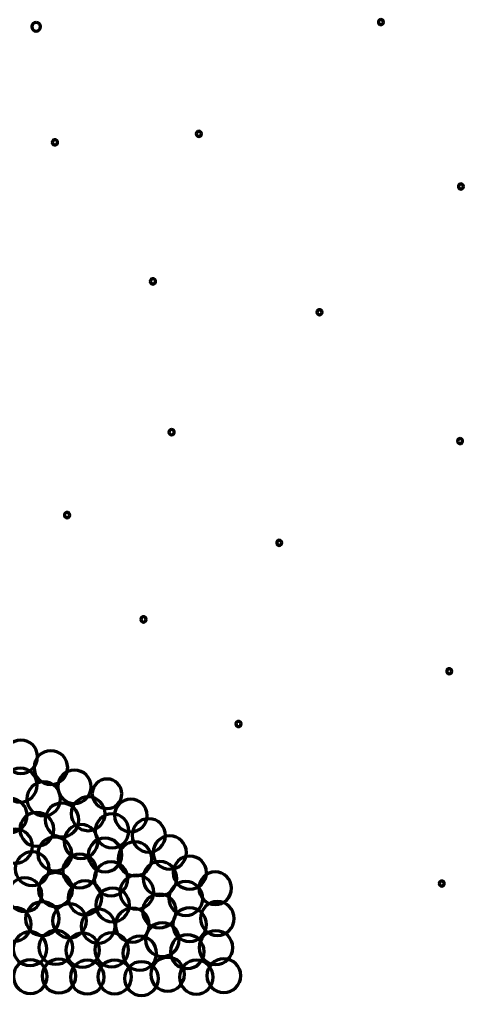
# Model space of a CAD drawing. Header units: inches. Extents: x 41 to 2959, y -2668 to -383.
# Drawn here: x 2422 to 2959, y -2667 to -1488 of the extents above; entities that cross this region are included whole.
import ezdxf

# ---------------------------------------------------------------- set-up
doc = ezdxf.new("R2010")
doc.units = ezdxf.units.IN
doc.header["$MEASUREMENT"] = 0
doc.layers.add('Layer 1', color=7, linetype='Continuous')

# ---------------------------------------------------------------- blocks, each defined once
blk = doc.blocks.new('block 3')
at = {"layer": 'Layer 1', "color": 7, "lineweight": 70}
for points in [[(2442.2, -1491.3), (2445.1, -1491.3), (2447.4, -1493.6), (2447.4, -1496.5), (2447.4, -1499.4), (2445.1, -1501.8), (2442.2, -1501.8), (2439.3, -1501.8), (2437, -1499.4), (2437, -1496.5), (2437, -1493.6), (2439.3, -1491.3), (2442.2, -1491.3)], [(2859, -1487.9), (2860.7, -1487.9), (2862.1, -1489.3), (2862.1, -1490.9), (2862.1, -1492.6), (2860.7, -1494), (2859, -1494), (2857.3, -1494), (2856, -1492.6), (2856, -1490.9), (2856, -1489.3), (2857.3, -1487.9), (2859, -1487.9)], [(2639, -1622.9), (2640.7, -1622.9), (2642.1, -1624.3), (2642.1, -1626), (2642.1, -1627.8), (2640.7, -1629.2), (2639, -1629.2), (2637.2, -1629.2), (2635.8, -1627.8), (2635.8, -1626), (2635.8, -1624.3), (2637.2, -1622.9), (2639, -1622.9)], [(2464.9, -1633.1), (2466.7, -1633.1), (2468.1, -1634.5), (2468.1, -1636.3), (2468.1, -1638), (2466.7, -1639.4), (2464.9, -1639.4), (2463.1, -1639.4), (2461.7, -1638), (2461.7, -1636.3), (2461.7, -1634.5), (2463.1, -1633.1), (2464.9, -1633.1)], [(2955.8, -1686.5), (2957.5, -1686.5), (2958.9, -1687.9), (2958.9, -1689.5), (2958.9, -1691.2), (2957.5, -1692.6), (2955.8, -1692.6), (2954.1, -1692.6), (2952.8, -1691.2), (2952.8, -1689.5), (2952.8, -1687.9), (2954.1, -1686.5), (2955.8, -1686.5)], [(2583.4, -1801), (2585.2, -1801), (2586.6, -1802.4), (2586.6, -1804.2), (2586.6, -1805.9), (2585.2, -1807.4), (2583.4, -1807.4), (2581.6, -1807.4), (2580.2, -1805.9), (2580.2, -1804.2), (2580.2, -1802.4), (2581.6, -1801), (2583.4, -1801)], [(2784.7, -1838.3), (2786.4, -1838.3), (2787.8, -1839.7), (2787.8, -1841.4), (2787.8, -1843.1), (2786.4, -1844.4), (2784.7, -1844.4), (2783.1, -1844.4), (2781.7, -1843.1), (2781.7, -1841.4), (2781.7, -1839.7), (2783.1, -1838.3), (2784.7, -1838.3)], [(2606, -1983.1), (2607.8, -1983.1), (2609.2, -1984.5), (2609.2, -1986.2), (2609.2, -1988), (2607.8, -1989.4), (2606, -1989.4), (2604.3, -1989.4), (2602.8, -1988), (2602.8, -1986.2), (2602.8, -1984.5), (2604.3, -1983.1), (2606, -1983.1)], [(2954.8, -1993.9), (2956.5, -1993.9), (2957.8, -1995.2), (2957.8, -1996.9), (2957.8, -1998.6), (2956.5, -2000), (2954.8, -2000), (2953.1, -2000), (2951.7, -1998.6), (2951.7, -1996.9), (2951.7, -1995.2), (2953.1, -1993.9), (2954.8, -1993.9)], [(2479.6, -2083.2), (2481.4, -2083.2), (2482.8, -2084.6), (2482.8, -2086.3), (2482.8, -2088.1), (2481.4, -2089.5), (2479.6, -2089.5), (2477.8, -2089.5), (2476.4, -2088.1), (2476.4, -2086.3), (2476.4, -2084.6), (2477.8, -2083.2), (2479.6, -2083.2)], [(2736.2, -2116.8), (2737.9, -2116.8), (2739.2, -2118.2), (2739.2, -2119.8), (2739.2, -2121.5), (2737.9, -2122.9), (2736.2, -2122.9), (2734.5, -2122.9), (2733.1, -2121.5), (2733.1, -2119.8), (2733.1, -2118.2), (2734.5, -2116.8), (2736.2, -2116.8)], [(2572, -2209.2), (2573.7, -2209.2), (2575.2, -2210.6), (2575.2, -2212.4), (2575.2, -2214.1), (2573.7, -2215.6), (2572, -2215.6), (2570.2, -2215.6), (2568.8, -2214.1), (2568.8, -2212.4), (2568.8, -2210.6), (2570.2, -2209.2), (2572, -2209.2)], [(2941.6, -2272), (2943.3, -2272), (2944.7, -2273.3), (2944.7, -2275), (2944.7, -2276.7), (2943.3, -2278.1), (2941.6, -2278.1), (2940, -2278.1), (2938.6, -2276.7), (2938.6, -2275), (2938.6, -2273.3), (2940, -2272), (2941.6, -2272)], [(2686.8, -2335.5), (2688.6, -2335.5), (2690, -2336.9), (2690, -2338.6), (2690, -2340.4), (2688.6, -2341.8), (2686.8, -2341.8), (2685.1, -2341.8), (2683.7, -2340.4), (2683.7, -2338.6), (2683.7, -2336.9), (2685.1, -2335.5), (2686.8, -2335.5)], [(2423.8, -2358.1), (2434.9, -2358.1), (2443.9, -2367.1), (2443.9, -2378.2), (2443.9, -2389.3), (2434.9, -2398.3), (2423.8, -2398.3), (2412.7, -2398.3), (2403.7, -2389.3), (2403.7, -2378.2), (2403.7, -2367.1), (2412.7, -2358.1), (2423.8, -2358.1)], [(2459.9, -2370.9), (2471.2, -2370.9), (2480.3, -2380.1), (2480.3, -2391.3), (2480.3, -2402.6), (2471.2, -2411.7), (2459.9, -2411.7), (2448.7, -2411.7), (2439.6, -2402.6), (2439.6, -2391.3), (2439.6, -2380.1), (2448.7, -2370.9), (2459.9, -2370.9)], [(2423, -2392), (2434.3, -2392), (2443.5, -2401.2), (2443.5, -2412.5), (2443.5, -2423.8), (2434.3, -2432.9), (2423, -2432.9), (2411.7, -2432.9), (2402.6, -2423.8), (2402.6, -2412.5), (2402.6, -2401.2), (2411.7, -2392), (2423, -2392)], [(2488.5, -2394.3), (2499.7, -2394.3), (2508.7, -2403.4), (2508.7, -2414.5), (2508.7, -2425.6), (2499.7, -2434.7), (2488.5, -2434.7), (2477.4, -2434.7), (2468.4, -2425.6), (2468.4, -2414.5), (2468.4, -2403.4), (2477.4, -2394.3), (2488.5, -2394.3)], [(2451.4, -2408.6), (2462.7, -2408.6), (2471.8, -2417.7), (2471.8, -2429), (2471.8, -2440.3), (2462.7, -2449.5), (2451.4, -2449.5), (2440.1, -2449.5), (2431, -2440.3), (2431, -2429), (2431, -2417.7), (2440.1, -2408.6), (2451.4, -2408.6)], [(2527.9, -2405.1), (2537.8, -2405.1), (2545.8, -2413.1), (2545.8, -2423), (2545.8, -2432.8), (2537.8, -2440.8), (2527.9, -2440.8), (2518.1, -2440.8), (2510.1, -2432.8), (2510.1, -2423), (2510.1, -2413.1), (2518.1, -2405.1), (2527.9, -2405.1)], [(2505.1, -2426.6), (2516.4, -2426.6), (2525.5, -2435.8), (2525.5, -2447), (2525.5, -2458.3), (2516.4, -2467.5), (2505.1, -2467.5), (2493.8, -2467.5), (2484.7, -2458.3), (2484.7, -2447), (2484.7, -2435.8), (2493.8, -2426.6), (2505.1, -2426.6)], [(2411, -2428.7), (2422.3, -2428.7), (2431.4, -2437.9), (2431.4, -2449.2), (2431.4, -2460.4), (2422.3, -2469.6), (2411, -2469.6), (2399.7, -2469.6), (2390.6, -2460.4), (2390.6, -2449.2), (2390.6, -2437.9), (2399.7, -2428.7), (2411, -2428.7)], [(2473.5, -2434.1), (2484.8, -2434.1), (2493.9, -2443.3), (2493.9, -2454.5), (2493.9, -2465.8), (2484.8, -2475), (2473.5, -2475), (2462.2, -2475), (2453.1, -2465.8), (2453.1, -2454.5), (2453.1, -2443.3), (2462.2, -2434.1), (2473.5, -2434.1)], [(2556.7, -2429.5), (2567.6, -2429.5), (2576.4, -2438.3), (2576.4, -2449.2), (2576.4, -2460.1), (2567.6, -2468.9), (2556.7, -2468.9), (2545.9, -2468.9), (2537, -2460.1), (2537, -2449.2), (2537, -2438.3), (2545.9, -2429.5), (2556.7, -2429.5)], [(2442.9, -2445.4), (2454.2, -2445.4), (2463.4, -2454.6), (2463.4, -2465.9), (2463.4, -2477.2), (2454.2, -2486.3), (2442.9, -2486.3), (2431.7, -2486.3), (2422.5, -2477.2), (2422.5, -2465.9), (2422.5, -2454.6), (2431.7, -2445.4), (2442.9, -2445.4)], [(2534, -2447.3), (2545.3, -2447.3), (2554.4, -2456.5), (2554.4, -2467.7), (2554.4, -2479), (2545.3, -2488.2), (2534, -2488.2), (2522.7, -2488.2), (2513.6, -2479), (2513.6, -2467.7), (2513.6, -2456.5), (2522.7, -2447.3), (2534, -2447.3)], [(2496.4, -2460.2), (2507.7, -2460.2), (2516.8, -2469.4), (2516.8, -2480.7), (2516.8, -2492), (2507.7, -2501.1), (2496.4, -2501.1), (2485.1, -2501.1), (2476, -2492), (2476, -2480.7), (2476, -2469.4), (2485.1, -2460.2), (2496.4, -2460.2)], [(2578.4, -2453), (2589.5, -2453), (2598.5, -2462), (2598.5, -2473.2), (2598.5, -2484.3), (2589.5, -2493.3), (2578.4, -2493.3), (2567.2, -2493.3), (2558.2, -2484.3), (2558.2, -2473.2), (2558.2, -2462), (2567.2, -2453), (2578.4, -2453)], [(2417.5, -2465.8), (2428.8, -2465.8), (2437.9, -2474.9), (2437.9, -2486.2), (2437.9, -2497.5), (2428.8, -2506.7), (2417.5, -2506.7), (2406.2, -2506.7), (2397.1, -2497.5), (2397.1, -2486.2), (2397.1, -2474.9), (2406.2, -2465.8), (2417.5, -2465.8)], [(2603.7, -2473.9), (2614.8, -2473.9), (2623.8, -2482.9), (2623.8, -2494), (2623.8, -2505.1), (2614.8, -2514.1), (2603.7, -2514.1), (2592.6, -2514.1), (2583.6, -2505.1), (2583.6, -2494), (2583.6, -2482.9), (2592.6, -2473.9), (2603.7, -2473.9)], [(2464.8, -2475.2), (2476.1, -2475.2), (2485.3, -2484.3), (2485.3, -2495.6), (2485.3, -2506.9), (2476.1, -2516), (2464.8, -2516), (2453.5, -2516), (2444.4, -2506.9), (2444.4, -2495.6), (2444.4, -2484.3), (2453.5, -2475.2), (2464.8, -2475.2)], [(2525.5, -2476.4), (2536.8, -2476.4), (2545.9, -2485.6), (2545.9, -2496.8), (2545.9, -2508.1), (2536.8, -2517.3), (2525.5, -2517.3), (2514.2, -2517.3), (2505.1, -2508.1), (2505.1, -2496.8), (2505.1, -2485.6), (2514.2, -2476.4), (2525.5, -2476.4)], [(2561.7, -2481), (2573, -2481), (2582.1, -2490.1), (2582.1, -2501.4), (2582.1, -2512.7), (2573, -2521.9), (2561.7, -2521.9), (2550.4, -2521.9), (2541.2, -2512.7), (2541.2, -2501.4), (2541.2, -2490.1), (2550.4, -2481), (2561.7, -2481)], [(2437.4, -2493), (2448.6, -2493), (2457.8, -2502.1), (2457.8, -2513.4), (2457.8, -2524.7), (2448.6, -2533.9), (2437.4, -2533.9), (2426.1, -2533.9), (2416.9, -2524.7), (2416.9, -2513.4), (2416.9, -2502.1), (2426.1, -2493), (2437.4, -2493)], [(2494.9, -2495.8), (2506.1, -2495.8), (2515.3, -2504.9), (2515.3, -2516.2), (2515.3, -2527.5), (2506.1, -2536.6), (2494.9, -2536.6), (2483.6, -2536.6), (2474.4, -2527.5), (2474.4, -2516.2), (2474.4, -2504.9), (2483.6, -2495.8), (2494.9, -2495.8)], [(2628, -2498.2), (2639.1, -2498.2), (2648, -2507.1), (2648, -2518.2), (2648, -2529.3), (2639.1, -2538.2), (2628, -2538.2), (2617, -2538.2), (2608, -2529.3), (2608, -2518.2), (2608, -2507.1), (2617, -2498.2), (2628, -2498.2)], [(2532.7, -2505.3), (2544, -2505.3), (2553.2, -2514.4), (2553.2, -2525.7), (2553.2, -2537), (2544, -2546.1), (2532.7, -2546.1), (2521.5, -2546.1), (2512.3, -2537), (2512.3, -2525.7), (2512.3, -2514.4), (2521.5, -2505.3), (2532.7, -2505.3)], [(2591.9, -2504.9), (2603.1, -2504.9), (2612.3, -2514.1), (2612.3, -2525.3), (2612.3, -2536.6), (2603.1, -2545.8), (2591.9, -2545.8), (2580.6, -2545.8), (2571.4, -2536.6), (2571.4, -2525.3), (2571.4, -2514.1), (2580.6, -2504.9), (2591.9, -2504.9)], [(2465.6, -2518.2), (2476.9, -2518.2), (2486, -2527.4), (2486, -2538.7), (2486, -2550), (2476.9, -2559.1), (2465.6, -2559.1), (2454.3, -2559.1), (2445.2, -2550), (2445.2, -2538.7), (2445.2, -2527.4), (2454.3, -2518.2), (2465.6, -2518.2)], [(2564, -2521.4), (2575.2, -2521.4), (2584.4, -2530.5), (2584.4, -2541.8), (2584.4, -2553.1), (2575.2, -2562.2), (2564, -2562.2), (2552.7, -2562.2), (2543.5, -2553.1), (2543.5, -2541.8), (2543.5, -2530.5), (2552.7, -2521.4), (2564, -2521.4)], [(2658.7, -2517.4), (2669.6, -2517.4), (2678.4, -2526.2), (2678.4, -2537.1), (2678.4, -2548), (2669.6, -2556.8), (2658.7, -2556.8), (2647.9, -2556.8), (2639, -2548), (2639, -2537.1), (2639, -2526.2), (2647.9, -2517.4), (2658.7, -2517.4)], [(2428.6, -2524.4), (2439.9, -2524.4), (2449, -2533.6), (2449, -2544.8), (2449, -2556.1), (2439.9, -2565.3), (2428.6, -2565.3), (2417.3, -2565.3), (2408.2, -2556.1), (2408.2, -2544.8), (2408.2, -2533.6), (2417.3, -2524.4), (2428.6, -2524.4)], [(2501.3, -2528.1), (2512.6, -2528.1), (2521.7, -2537.3), (2521.7, -2548.6), (2521.7, -2559.8), (2512.6, -2569), (2501.3, -2569), (2490, -2569), (2480.9, -2559.8), (2480.9, -2548.6), (2480.9, -2537.3), (2490, -2528.1), (2501.3, -2528.1)], [(2623.2, -2528.9), (2634.4, -2528.9), (2643.6, -2538.1), (2643.6, -2549.4), (2643.6, -2560.6), (2634.4, -2569.8), (2623.2, -2569.8), (2611.9, -2569.8), (2602.7, -2560.6), (2602.7, -2549.4), (2602.7, -2538.1), (2611.9, -2528.9), (2623.2, -2528.9)], [(2932.5, -2528.3), (2934.2, -2528.3), (2935.6, -2529.7), (2935.6, -2531.4), (2935.6, -2533), (2934.2, -2534.4), (2932.5, -2534.4), (2930.9, -2534.4), (2929.5, -2533), (2929.5, -2531.4), (2929.5, -2529.7), (2930.9, -2528.3), (2932.5, -2528.3)], [(2534.7, -2536.8), (2546, -2536.8), (2555.1, -2545.9), (2555.1, -2557.2), (2555.1, -2568.5), (2546, -2577.6), (2534.7, -2577.6), (2523.4, -2577.6), (2514.2, -2568.5), (2514.2, -2557.2), (2514.2, -2545.9), (2523.4, -2536.8), (2534.7, -2536.8)], [(2591.2, -2544.2), (2602.5, -2544.2), (2611.6, -2553.3), (2611.6, -2564.6), (2611.6, -2575.9), (2602.5, -2585), (2591.2, -2585), (2579.9, -2585), (2570.7, -2575.9), (2570.7, -2564.6), (2570.7, -2553.3), (2579.9, -2544.2), (2591.2, -2544.2)], [(2449.8, -2553.3), (2461.1, -2553.3), (2470.2, -2562.5), (2470.2, -2573.8), (2470.2, -2585), (2461.1, -2594.2), (2449.8, -2594.2), (2438.5, -2594.2), (2429.3, -2585), (2429.3, -2573.8), (2429.3, -2562.5), (2438.5, -2553.3), (2449.8, -2553.3)], [(2482.5, -2556), (2493.8, -2556), (2503, -2565.2), (2503, -2576.4), (2503, -2587.7), (2493.8, -2596.9), (2482.5, -2596.9), (2471.3, -2596.9), (2462.1, -2587.7), (2462.1, -2576.4), (2462.1, -2565.2), (2471.3, -2556), (2482.5, -2556)], [(2661.3, -2553.1), (2672.6, -2553.1), (2681.7, -2562.3), (2681.7, -2573.6), (2681.7, -2584.9), (2672.6, -2594), (2661.3, -2594), (2650, -2594), (2640.9, -2584.9), (2640.9, -2573.6), (2640.9, -2562.3), (2650, -2553.1), (2661.3, -2553.1)], [(2415.8, -2560.1), (2427.1, -2560.1), (2436.2, -2569.2), (2436.2, -2580.5), (2436.2, -2591.8), (2427.1, -2600.9), (2415.8, -2600.9), (2404.5, -2600.9), (2395.4, -2591.8), (2395.4, -2580.5), (2395.4, -2569.2), (2404.5, -2560.1), (2415.8, -2560.1)], [(2517.2, -2562.3), (2528.5, -2562.3), (2537.6, -2571.5), (2537.6, -2582.8), (2537.6, -2594.1), (2528.5, -2603.2), (2517.2, -2603.2), (2505.9, -2603.2), (2496.8, -2594.1), (2496.8, -2582.8), (2496.8, -2571.5), (2505.9, -2562.3), (2517.2, -2562.3)], [(2558.5, -2561.1), (2569.8, -2561.1), (2578.9, -2570.2), (2578.9, -2581.5), (2578.9, -2592.8), (2569.8, -2602), (2558.5, -2602), (2547.2, -2602), (2538, -2592.8), (2538, -2581.5), (2538, -2570.2), (2547.2, -2561.1), (2558.5, -2561.1)], [(2627.8, -2560.5), (2639, -2560.5), (2648.2, -2569.6), (2648.2, -2580.9), (2648.2, -2592.2), (2639, -2601.3), (2627.8, -2601.3), (2616.5, -2601.3), (2607.3, -2592.2), (2607.3, -2580.9), (2607.3, -2569.6), (2616.5, -2560.5), (2627.8, -2560.5)], [(2594.8, -2578.7), (2606.1, -2578.7), (2615.2, -2587.8), (2615.2, -2599.1), (2615.2, -2610.4), (2606.1, -2619.5), (2594.8, -2619.5), (2583.5, -2619.5), (2574.3, -2610.4), (2574.3, -2599.1), (2574.3, -2587.8), (2583.5, -2578.7), (2594.8, -2578.7)], [(2434.8, -2589.7), (2446.1, -2589.7), (2455.3, -2598.8), (2455.3, -2610.1), (2455.3, -2621.4), (2446.1, -2630.5), (2434.8, -2630.5), (2423.6, -2630.5), (2414.4, -2621.4), (2414.4, -2610.1), (2414.4, -2598.8), (2423.6, -2589.7), (2434.8, -2589.7)], [(2466, -2588.1), (2477.3, -2588.1), (2486.4, -2597.2), (2486.4, -2608.5), (2486.4, -2619.8), (2477.3, -2628.9), (2466, -2628.9), (2454.7, -2628.9), (2445.6, -2619.8), (2445.6, -2608.5), (2445.6, -2597.2), (2454.7, -2588.1), (2466, -2588.1)], [(2498.3, -2591.4), (2509.6, -2591.4), (2518.7, -2600.6), (2518.7, -2611.9), (2518.7, -2623.1), (2509.6, -2632.3), (2498.3, -2632.3), (2487, -2632.3), (2477.9, -2623.1), (2477.9, -2611.9), (2477.9, -2600.6), (2487, -2591.4), (2498.3, -2591.4)], [(2533.6, -2591), (2544.9, -2591), (2554, -2600.1), (2554, -2611.4), (2554, -2622.7), (2544.9, -2631.8), (2533.6, -2631.8), (2522.3, -2631.8), (2513.2, -2622.7), (2513.2, -2611.4), (2513.2, -2600.1), (2522.3, -2591), (2533.6, -2591)], [(2659.5, -2588.3), (2670.8, -2588.3), (2680, -2597.4), (2680, -2608.7), (2680, -2620), (2670.8, -2629.1), (2659.5, -2629.1), (2648.2, -2629.1), (2639.1, -2620), (2639.1, -2608.7), (2639.1, -2597.4), (2648.2, -2588.3), (2659.5, -2588.3)], [(2567.5, -2594.9), (2578.7, -2594.9), (2587.9, -2604.1), (2587.9, -2615.4), (2587.9, -2626.7), (2578.7, -2635.8), (2567.5, -2635.8), (2556.2, -2635.8), (2547, -2626.7), (2547, -2615.4), (2547, -2604.1), (2556.2, -2594.9), (2567.5, -2594.9)], [(2624.9, -2593.1), (2636.2, -2593.1), (2645.3, -2602.3), (2645.3, -2613.6), (2645.3, -2624.9), (2636.2, -2634), (2624.9, -2634), (2613.6, -2634), (2604.5, -2624.9), (2604.5, -2613.6), (2604.5, -2602.3), (2613.6, -2593.1), (2624.9, -2593.1)], [(2435.1, -2623.3), (2446.4, -2623.3), (2455.5, -2632.4), (2455.5, -2643.7), (2455.5, -2655), (2446.4, -2664.1), (2435.1, -2664.1), (2423.8, -2664.1), (2414.7, -2655), (2414.7, -2643.7), (2414.7, -2632.4), (2423.8, -2623.3), (2435.1, -2623.3)], [(2469.7, -2622.6), (2481, -2622.6), (2490.2, -2631.7), (2490.2, -2643), (2490.2, -2654.3), (2481, -2663.4), (2469.7, -2663.4), (2458.5, -2663.4), (2449.3, -2654.3), (2449.3, -2643), (2449.3, -2631.7), (2458.5, -2622.6), (2469.7, -2622.6)], [(2504, -2623.9), (2515.3, -2623.9), (2524.5, -2633), (2524.5, -2644.3), (2524.5, -2655.6), (2515.3, -2664.7), (2504, -2664.7), (2492.7, -2664.7), (2483.6, -2655.6), (2483.6, -2644.3), (2483.6, -2633), (2492.7, -2623.9), (2504, -2623.9)], [(2537.2, -2623.7), (2548.5, -2623.7), (2557.6, -2632.8), (2557.6, -2644.1), (2557.6, -2655.4), (2548.5, -2664.5), (2537.2, -2664.5), (2525.9, -2664.5), (2516.8, -2655.4), (2516.8, -2644.1), (2516.8, -2632.8), (2525.9, -2623.7), (2537.2, -2623.7)], [(2569.6, -2625.7), (2580.9, -2625.7), (2590, -2634.8), (2590, -2646.1), (2590, -2657.4), (2580.9, -2666.5), (2569.6, -2666.5), (2558.3, -2666.5), (2549.2, -2657.4), (2549.2, -2646.1), (2549.2, -2634.8), (2558.3, -2625.7), (2569.6, -2625.7)], [(2601.2, -2620.5), (2612.5, -2620.5), (2621.6, -2629.6), (2621.6, -2640.9), (2621.6, -2652.2), (2612.5, -2661.3), (2601.2, -2661.3), (2589.9, -2661.3), (2580.8, -2652.2), (2580.8, -2640.9), (2580.8, -2629.6), (2589.9, -2620.5), (2601.2, -2620.5)], [(2635.8, -2624), (2647.1, -2624), (2656.2, -2633.1), (2656.2, -2644.4), (2656.2, -2655.7), (2647.1, -2664.9), (2635.8, -2664.9), (2624.5, -2664.9), (2615.4, -2655.7), (2615.4, -2644.4), (2615.4, -2633.1), (2624.5, -2624), (2635.8, -2624)], [(2669.1, -2622.2), (2680.4, -2622.2), (2689.6, -2631.3), (2689.6, -2642.6), (2689.6, -2653.9), (2680.4, -2663.1), (2669.1, -2663.1), (2657.8, -2663.1), (2648.7, -2653.9), (2648.7, -2642.6), (2648.7, -2631.3), (2657.8, -2622.2), (2669.1, -2622.2)]]:
    blk.add_open_spline(points, degree=3, knots=[0, 0, 0, 0, 1, 1, 1, 2, 2, 2, 3, 3, 3, 4, 4, 4, 4], dxfattribs=at)
blk = doc.blocks.new('block 2')
at = {"layer": 'Layer 1'}
blk.add_blockref('block 3', (0, 0), dxfattribs=at)

msp = doc.modelspace()

# ---------------------------------------------------------------- block references
at = {"layer": 'Layer 1'}
msp.add_blockref('block 2', (0, 0), dxfattribs=at)

doc.saveas('drawing.dxf')
